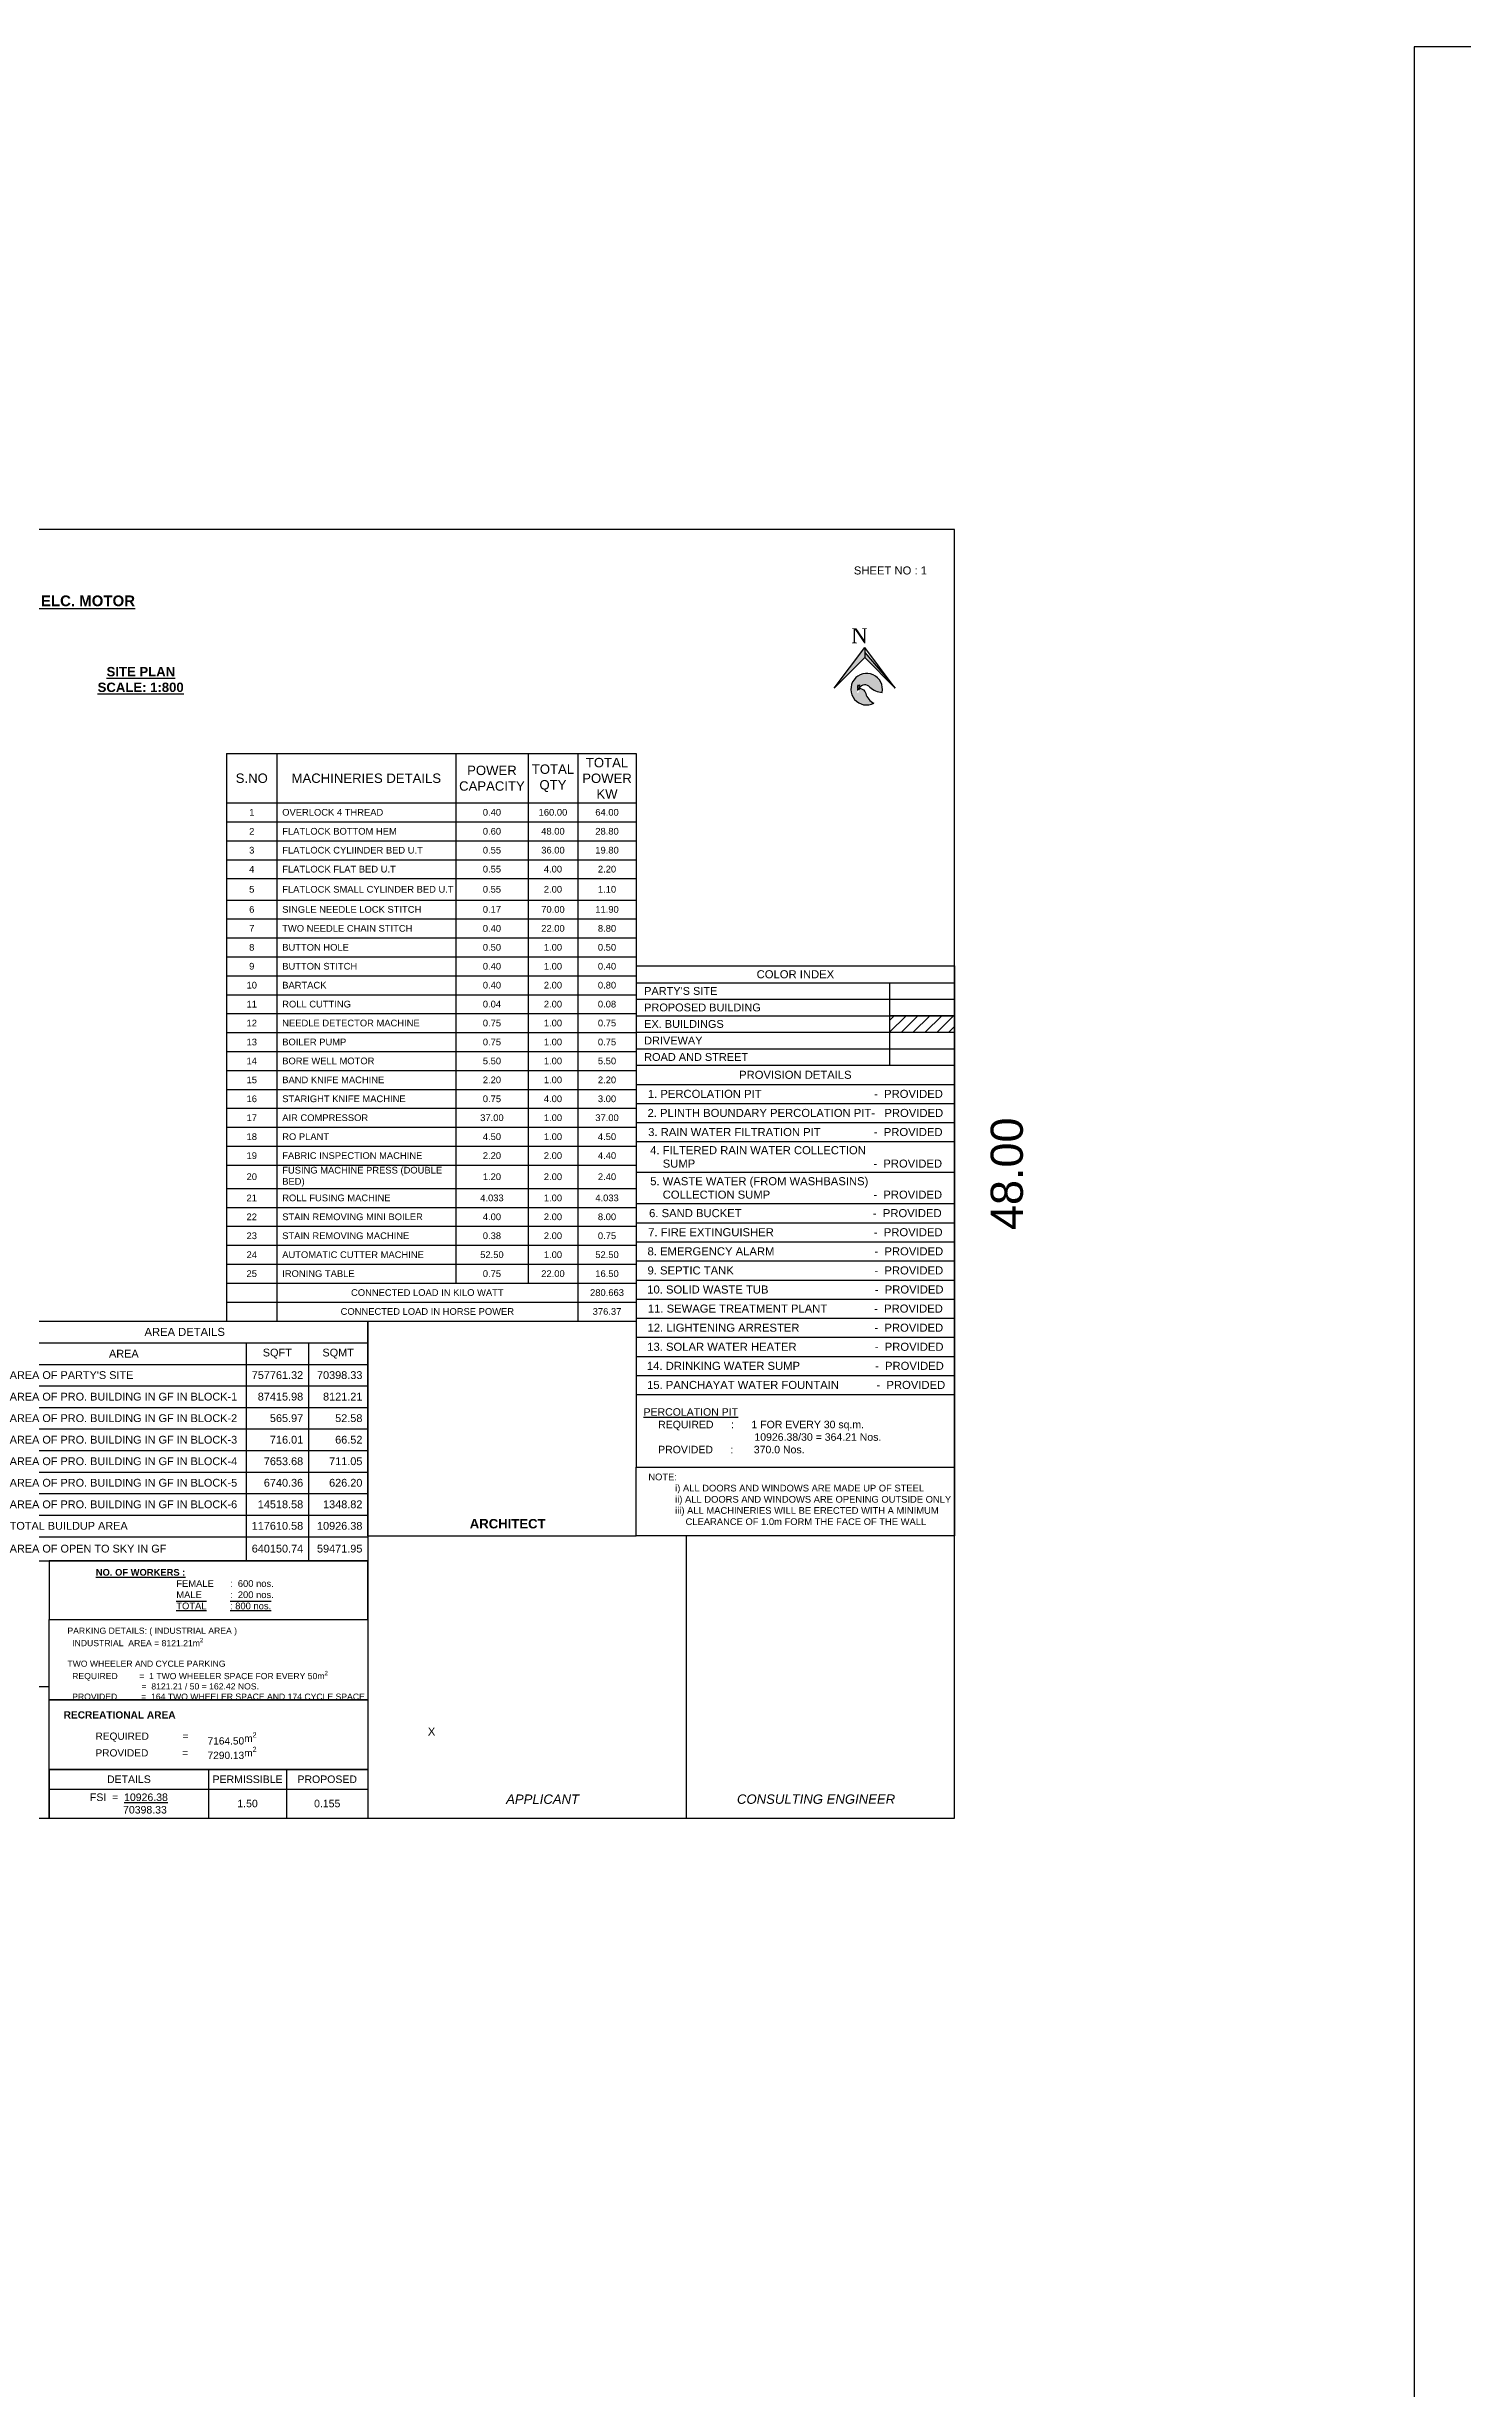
# Model space of a CAD drawing. Header units: metres. Extents: x 3715 to 4596, y 2418 to 2709.
# Drawn here: x 3766.5 to 3819.2, y 2558.2 to 2645.4 of the extents above; entities that cross this region are included whole.
import ezdxf

# ---------------------------------------------------------------- set-up
doc = ezdxf.new("R2010")
doc.units = ezdxf.units.M
doc.header["$MEASUREMENT"] = 0
doc.styles.add('Annotative', font='arial.ttf')
doc.styles.get("Standard").update_dxf_attribs({"font": 'arial.ttf'})
doc.dimstyles.new('Copy of Standard road pattern', dxfattribs={"dimtxt": 1.2, "dimasz": 1.5, "dimexe": 0.18, "dimexo": 0.0625, "dimgap": 0.09, "dimtad": 0, "dimzin": 0, "dimdsep": 46, "dimtxsty": 'Standard', "dimcen": 0.09, "dimse1": 1, "dimse2": 1, "dimsd1": 1, "dimsd2": 1, "dimadec": 0, "dimazin": 0, "dimtfac": 1, "dimtofl": 0, "dimtmove": 2, "dimatfit": 3, "dimfxl": 0, "dimtolj": 1, "dimtzin": 0, "dimarcsym": 0})

# ---------------------------------------------------------------- blocks, each defined once
blk = doc.blocks.new('*T585')
at = {"color": 0, "linetype": 'ByBlock', "lineweight": -2}
for p, q in [((0, 0), (11.861, 0)), ((0, 0), (0, -3.701)), ((11.861, 0), (11.861, -3.701)), ((0, -0.626), (11.861, -0.626)), ((9.433, -0.626), (9.433, -3.701)), ((0, -1.241), (11.861, -1.241)), ((0, -1.856), (11.861, -1.856)), ((0, -2.471), (11.861, -2.471)), ((0, -3.086), (11.861, -3.086)), ((0, -3.701), (11.861, -3.701))]:
    blk.add_line(p, q, dxfattribs=at)
at = {"color": 0}
for s, insert, char_height, width, attachment_point in [("{\\fArial Baltic|b0|i0|c0|p34;  \\fArial Baltic|b0|i0|c186|p34;PARTY'S SITE}", (0.07, -0.934), 0.2916, 9.29352, 4), ('COLOR INDEX ', (5.931, -0.313), 0.3, 11.72129, 5), ('{\\fArial Baltic|b0|i0|c0|p34;  \\fArial Baltic|b0|i0|c186|p34;PROPOSED }BUILDING', (0.07, -1.549), 0.2916, 9.29352, 4), ('  EX. BUILDINGS', (0.07, -2.164), 0.2916, 9.29352, 4), ('  DRIVEWAY', (0.07, -2.779), 0.2916, 9.29352, 4), ('  ROAD AND STREET', (0.07, -3.394), 0.2916, 9.29352, 4)]:
    blk.add_mtext(s, dxfattribs=dict(at, insert=insert, char_height=char_height, width=width, attachment_point=attachment_point))
blk = doc.blocks.new('*D586')
at = {"color": 0, "insert": (3758.931, 2629.119), "char_height": 1.2, "attachment_point": 5}
blk.add_mtext('\\A1;82.71', dxfattribs=at)
blk = doc.blocks.new('*D587')
at = {"color": 0, "insert": (3802.236, 2603.46), "char_height": 1.2, "attachment_point": 5, "rotation": 90}
blk.add_mtext('\\A1;48.00', dxfattribs=at)
blk = doc.blocks.new('*T588')
at = {"color": 0, "linetype": 'ByBlock', "lineweight": -2}
for p, q in [((0, 0), (11.865, 0)), ((0, 0), (0, -1.806)), ((5.933, 0), (5.933, -1.806)), ((8.842, 0), (8.842, -1.806)), ((11.865, 0), (11.865, -1.806)), ((0, -0.727), (11.865, -0.727)), ((0, -1.806), (11.865, -1.806))]:
    blk.add_line(p, q, dxfattribs=at)
at = {"color": 0, "char_height": 0.28, "attachment_point": 5}
for s, insert, width in [('DETAILS', (2.966, -0.363), 5.81269), ('PERMISSIBLE', (7.387, -0.363), 2.78905), ('PROPOSED', (10.354, -0.363), 2.90364), ('FSI  =  {\\L10926.38\\P}           70398.33', (2.966, -1.267), 5.81269), ('1.50', (7.387, -1.267), 2.78905), ('0.155', (10.354, -1.267), 2.90364)]:
    blk.add_mtext(s, dxfattribs=dict(at, insert=insert, width=width))
blk = doc.blocks.new('*T589')
at = {"color": 0, "linetype": 'ByBlock', "lineweight": -2}
for p, q in [((0, 0), (11.865, 0)), ((0, 0), (0, -12.266)), ((11.865, 0), (11.865, -12.266)), ((0, -0.711), (11.865, -0.711)), ((0, -1.422), (11.865, -1.422)), ((0, -2.133), (11.865, -2.133)), ((0, -2.844), (11.865, -2.844)), ((0, -3.986), (11.865, -3.986)), ((0, -5.155), (11.865, -5.155)), ((0, -5.866), (11.865, -5.866)), ((0, -6.577), (11.865, -6.577)), ((0, -7.288), (11.865, -7.288)), ((0, -7.999), (11.865, -7.999)), ((0, -8.71), (11.865, -8.71)), ((0, -9.422), (11.865, -9.422)), ((0, -10.133), (11.865, -10.133)), ((0, -10.844), (11.865, -10.844)), ((0, -11.555), (11.865, -11.555)), ((0, -12.266), (11.865, -12.266))]:
    blk.add_line(p, q, dxfattribs=at)
at = {"color": 0, "char_height": 0.3, "width": 11.74538}
for s, insert, attachment_point in [('PROVISION DETAILS', (5.933, -0.356), 5), ('{\\C256;2. PLINTH BOUNDARY PERCOLATION PIT-   PROVIDED}', (5.933, -1.778), 5), ('{\\C256;1. PERCOLATION PIT                                    -  PROVIDED}', (5.933, -1.067), 5), ('{\\C256;3. RAIN WATER FILTRATION PIT                 -  PROVIDED}', (5.933, -2.489), 5), ('{\\C256;    4. FILTERED RAIN WATER COLLECTION \\P        SUMP                                                         -  PROVIDED}', (0.06, -3.415), 4), ('{\\fArial Baltic|b0|i0|c0|p34;\\C256;    \\fArial Baltic|b0|i0|c186|p34;5. WASTE WATER (FROM WASHBASINS)\\fArial Baltic|b0|i0|c0|p34; \\P        \\fArial Baltic|b0|i0|c186|p34;COLLECTION\\fArial Baltic|b0|i0|c0|p34; \\fArial Baltic|b0|i0|c186|p34;SUMP\\fArial Baltic|b0|i0|c0|p34;                                 \\fArial|b0|i0|c0|p34;-  PROVIDED}', (0.06, -4.571), 4), ('{\\fArial Baltic|b0|i0|c186|p34;\\C256;7. FIRE EXTINGUISHER\\fArial Baltic|b0|i0|c0|p34;                                \\fArial|b0|i0|c0|p34;-  PROVIDED}', (5.933, -6.221), 5), ('{\\fArial Baltic|b0|i0|c186|p34;\\C256;6. SAND BUCKET\\fArial Baltic|b0|i0|c0|p34;                                          \\fArial|b0|i0|c0|p34;-  PROVIDED}', (5.933, -5.51), 5), ('{\\C256;8. EMERGENCY ALARM                                -  PROVIDED}', (5.933, -6.933), 5), ('{\\C256;9. SEPTIC TANK                                             -  PROVIDED}', (5.933, -7.644), 5), ('{\\C256;10. SOLID WASTE TUB                                  -  PROVIDED}', (5.933, -8.355), 5), ('{\\fArial Baltic|b0|i0|c186|p34;\\C256;1\\fArial|b0|i0|c0|p34;1. SEWAGE TREATMENT PLANT               -  PROVIDED}', (5.933, -9.066), 5), ('{\\C256;13. SOLAR WATER HEATER                         -  PROVIDED}', (5.933, -10.488), 5), ('{\\C256;12. LIGHTENING ARRESTER                        -  PROVIDED}', (5.933, -9.777), 5), ('{\\C256;14. DRINKING WATER SUMP                        -  PROVIDED}', (5.933, -11.199), 5), ('{\\fArial Baltic|b0|i0|c0|p34;\\C256;   \\fArial Baltic|b0|i0|c186|p34;1\\fArial Baltic|b0|i0|c0|p34;5\\fArial Baltic|b0|i0|c186|p34;. \\fArial|b0|i0|c0|p34;PANCHAYAT\\fArial Baltic|b0|i0|c186|p34; WATER FOUNTAIN\\fArial Baltic|b0|i0|c0|p34;            \\fArial|b0|i0|c0|p34;-  PROVIDED}', (0.06, -11.91), 4)]:
    blk.add_mtext(s, dxfattribs=dict(at, insert=insert, attachment_point=attachment_point))
blk = doc.blocks.new('*T590')
at = {"color": 0, "linetype": 'ByBlock', "lineweight": -2}
for p, q in [((0, 0), (11.865, 0)), ((0, 0), (0, -2.701)), ((11.865, 0), (11.865, -2.701)), ((0, -2.701), (11.865, -2.701))]:
    blk.add_line(p, q, dxfattribs=at)
at = {"color": 0, "insert": (0.06, -1.351), "char_height": 0.28, "width": 11.74538, "attachment_point": 4}
blk.add_mtext('  {\\LPERCOLATION PIT\\P}       REQUIRED      :      1 FOR EVERY 30 sq.m.\\P                                        10926.38/30 = 364.21 Nos.\\P       PROVIDED      :       370.0 Nos.', dxfattribs=at)
blk = doc.blocks.new('*T591')
at = {"color": 0, "linetype": 'ByBlock', "lineweight": -2}
for p, q in [((0, 0), (13.64, 0)), ((0, 0), (0, -8.928)), ((13.64, 0), (13.64, -8.928)), ((0, -0.814), (13.64, -0.814)), ((9.104, -0.814), (9.104, -8.928)), ((11.434, -0.814), (11.434, -8.928)), ((0, -1.616), (13.64, -1.616)), ((0, -2.418), (13.64, -2.418)), ((0, -3.22), (13.64, -3.22)), ((0, -4.022), (13.64, -4.022)), ((0, -4.825), (13.64, -4.825)), ((0, -5.627), (13.64, -5.627)), ((0, -6.429), (13.64, -6.429)), ((0, -7.231), (13.64, -7.231)), ((0, -8.034), (13.64, -8.034)), ((0, -8.928), (13.64, -8.928))]:
    blk.add_line(p, q, dxfattribs=at)
at = {"color": 0, "insert": (6.82, -0.407), "char_height": 0.29896, "width": 13.52092, "attachment_point": 5}
blk.add_mtext('AREA DETAILS', dxfattribs=at)
at = {"color": 0, "style": 'Annotative'}
for s, insert, char_height, width, attachment_point in [('{\\fArial Baltic|b0|i0|c186|p34;A}REA', (4.552, -1.215), 0.29041, 8.98465, 5), ('SQFT', (10.269, -1.215), 0.2904, 2.20989, 5), ('SQMT', (12.537, -1.215), 0.2904, 2.08726, 5), ("{\\fArial Baltic|b0|i0|c186|p34;AREA\\fArial Baltic|b0|i0|c0|p34; OF PARTY'S SITE}", (0.3, -2.017), 0.29041, 8.50421, 4), ('757761.32', (11.234, -2.017), 0.2904, 1.92945, 6), ('70398.33', (13.44, -2.017), 0.2904, 1.80681, 6), ('AREA OF PRO. BUILDING IN GF IN BLOCK-1', (0.3, -2.819), 0.29041, 8.50421, 4), ('AREA OF PRO. BUILDING IN GF IN BLOCK-2', (0.3, -3.621), 0.29041, 8.50421, 4), ('87415.98', (11.234, -2.819), 0.2904, 1.92945, 6), ('565.97', (11.234, -3.621), 0.2904, 1.92945, 6), ('8121.21', (13.44, -2.819), 0.2904, 1.80681, 6), ('52.58', (13.44, -3.621), 0.2904, 1.80681, 6), ('AREA OF PRO. BUILDING IN GF IN BLOCK-3', (0.3, -4.424), 0.29041, 8.50421, 4), ('716.01', (11.234, -4.424), 0.2904, 1.92945, 6), ('66.52', (13.44, -4.424), 0.2904, 1.80681, 6), ('AREA OF PRO. BUILDING IN GF IN BLOCK-4', (0.3, -5.226), 0.29041, 8.50421, 4), ('7653.68', (11.234, -5.226), 0.2904, 1.92945, 6), ('711.05', (13.44, -5.226), 0.2904, 1.80681, 6), ('AREA OF PRO. BUILDING IN GF IN BLOCK-5', (0.3, -6.028), 0.29041, 8.50421, 4), ('6740.36', (11.234, -6.028), 0.2904, 1.92945, 6), ('626.20', (13.44, -6.028), 0.2904, 1.80681, 6), ('AREA OF PRO. BUILDING IN GF IN BLOCK-6', (0.3, -6.83), 0.29041, 8.50421, 4), ('14518.58', (11.234, -6.83), 0.2904, 1.92945, 6), ('1348.82', (13.44, -6.83), 0.2904, 1.80681, 6), ('TOTAL BUILDUP AREA', (0.3, -7.632), 0.29041, 8.50421, 4), ('117610.58', (11.234, -7.632), 0.2904, 1.92945, 6), ('10926.38', (13.44, -7.632), 0.2904, 1.80681, 6), ('AREA OF OPEN TO SKY IN GF', (0.3, -8.481), 0.29041, 8.50421, 4), ('640150.74', (11.234, -8.481), 0.2904, 1.92945, 6), ('59471.95', (13.44, -8.481), 0.2904, 1.80681, 6)]:
    blk.add_mtext(s, dxfattribs=dict(at, insert=insert, char_height=char_height, width=width, attachment_point=attachment_point))
blk = doc.blocks.new('*T592')
at = {"color": 0, "linetype": 'ByBlock', "lineweight": -2}
for p, q in [((0, 0), (15.259, 0)), ((0, 0), (0, -1.835)), ((1.871, 0), (1.871, -1.835)), ((8.536, 0), (8.536, -1.835)), ((11.231, 0), (11.231, -1.835)), ((13.083, 0), (13.083, -1.835)), ((15.259, 0), (15.259, -1.835)), ((0, -1.835), (15.259, -1.835))]:
    blk.add_line(p, q, dxfattribs=at)
at = {"linetype": 'ByBlock', "lineweight": -2}
for p, q in [((0, -1.835), (0, -21.135)), ((0, -2.54), (15.259, -2.54)), ((1.871, -1.835), (1.871, -21.135)), ((8.536, -1.835), (8.536, -19.724)), ((11.231, -1.835), (11.231, -19.724)), ((13.083, -1.835), (13.083, -21.135)), ((15.259, -1.835), (15.259, -21.135)), ((0, -3.245), (15.259, -3.245)), ((0, -3.951), (15.259, -3.951)), ((0, -4.656), (15.259, -4.656)), ((0, -5.452), (15.259, -5.452)), ((0, -6.157), (15.259, -6.157)), ((0, -6.863), (15.259, -6.863)), ((0, -7.568), (15.259, -7.568)), ((0, -8.274), (15.259, -8.274)), ((0, -8.979), (15.259, -8.979)), ((0, -9.684), (15.259, -9.684)), ((0, -10.39), (15.259, -10.39)), ((0, -11.095), (15.259, -11.095)), ((0, -11.801), (15.259, -11.801)), ((0, -12.506), (15.259, -12.506)), ((0, -13.212), (15.259, -13.212)), ((0, -13.917), (15.259, -13.917)), ((0, -14.623), (15.259, -14.623)), ((0, -15.328), (15.259, -15.328)), ((0, -16.197), (15.259, -16.197)), ((0, -16.902), (15.259, -16.902)), ((0, -17.608), (15.259, -17.608)), ((0, -18.313), (15.259, -18.313)), ((0, -19.019), (15.259, -19.019)), ((0, -19.724), (15.259, -19.724)), ((0, -20.43), (15.259, -20.43)), ((0, -21.135), (15.259, -21.135))]:
    blk.add_line(p, q, dxfattribs=at)
at = {"color": 0}
for s, insert, char_height, width, attachment_point in [('{\\C7;S.NO}', (0.936, -0.917), 0.35, 1.75139, 5), ('{\\C7;MACHINERIES DETAILS}', (5.204, -0.917), 0.35, 6.54499, 5), ('{\\C7;POWER CAPACITY}', (9.884, -0.917), 0.35, 2.57437, 5), ('{\\C7;TOTAL QTY}', (12.157, -0.917), 0.35, 1.73191, 5), ('{\\C7;TOTAL \\PPOWER KW}', (14.171, -0.917), 0.35, 2.05593, 5), ('{\\fArial|b0|i0|c0;\\C7;1', (0.936, -2.187), 0.25, 1.75139, 5), ('{\\fArial|b0|i0|c0;\\C7;OVERLOCK 4 THREAD', (2.071, -2.187), 0.25, 6.26499, 4), ('{\\fArial|b0|i0|c0;\\C7;0.40', (9.884, -2.187), 0.25, 2.57437, 5), ('{\\fArial|b0|i0|c0;\\C7;160.00', (12.157, -2.187), 0.25, 1.73191, 5), ('64.00', (14.171, -2.187), 0.25, 2.05593, 5), ('{\\fArial|b0|i0|c0;\\C7;3', (0.936, -3.598), 0.25, 1.75139, 5), ('{\\fArial|b0|i0|c0;\\C7;2', (0.936, -2.893), 0.25, 1.75139, 5), ('{\\fArial|b0|i0|c0;\\C7;FLATLOCK BOTTOM HEM', (2.071, -2.893), 0.25, 6.26499, 4), ('{\\fArial|b0|i0|c0;\\C7;FLATLOCK CYLIINDER BED U.T', (2.071, -3.598), 0.25, 6.26499, 4), ('{\\fArial|b0|i0|c0;\\C7;0.60', (9.884, -2.893), 0.25, 2.57437, 5), ('{\\fArial|b0|i0|c0;\\C7;0.55', (9.884, -3.598), 0.25, 2.57437, 5), ('{\\fArial|b0|i0|c0;\\C7;48.00', (12.157, -2.893), 0.25, 1.73191, 5), ('{\\fArial|b0|i0|c0;\\C7;36.00', (12.157, -3.598), 0.25, 1.73191, 5), ('28.80', (14.171, -2.893), 0.25, 2.05593, 5), ('19.80', (14.171, -3.598), 0.25, 2.05593, 5), ('{\\fArial|b0|i0|c0;\\C7;4', (0.936, -4.304), 0.25, 1.75139, 5), ('{\\fArial|b0|i0|c0;\\C7;FLATLOCK FLAT BED U.T', (2.071, -4.304), 0.25, 6.26499, 4), ('{\\fArial|b0|i0|c0;\\C7;0.55', (9.884, -4.304), 0.25, 2.57437, 5), ('{\\fArial|b0|i0|c0;\\C7;4.00', (12.157, -4.304), 0.25, 1.73191, 5), ('2.20', (14.171, -4.304), 0.25, 2.05593, 5), ('{\\fArial|b0|i0|c0;\\C7;5', (0.936, -5.054), 0.25, 1.75139, 5), ('{\\fArial|b0|i0|c0;\\C7;FLATLOCK SMALL CYLINDER BED U.T', (2.071, -5.054), 0.25, 6.26499, 4), ('{\\fArial|b0|i0|c0;\\C7;0.55', (9.884, -5.054), 0.25, 2.57437, 5), ('{\\fArial|b0|i0|c0;\\C7;2.00', (12.157, -5.054), 0.25, 1.73191, 5), ('1.10', (14.171, -5.054), 0.25, 2.05593, 5), ('{\\fArial|b0|i0|c0;\\C7;6', (0.936, -5.804), 0.25, 1.75139, 5), ('{\\fArial|b0|i0|c0;\\C7;SINGLE NEEDLE LOCK STITCH', (2.071, -5.804), 0.25, 6.26499, 4), ('{\\fArial|b0|i0|c0;\\C7;0.17', (9.884, -5.804), 0.25, 2.57437, 5), ('{\\fArial|b0|i0|c0;\\C7;70.00', (12.157, -5.804), 0.25, 1.73191, 5), ('11.90', (14.171, -5.804), 0.25, 2.05593, 5), ('{\\fArial|b0|i0|c0;\\C7;7', (0.936, -6.51), 0.25, 1.75139, 5), ('{\\fArial|b0|i0|c0;\\C7;TWO NEEDLE CHAIN STITCH', (2.071, -6.51), 0.25, 6.26499, 4), ('{\\fArial|b0|i0|c0;\\C7;0.40', (9.884, -6.51), 0.25, 2.57437, 5), ('{\\fArial|b0|i0|c0;\\C7;22.00', (12.157, -6.51), 0.25, 1.73191, 5), ('8.80', (14.171, -6.51), 0.25, 2.05593, 5), ('{\\fArial|b0|i0|c0;\\C7;8', (0.936, -7.215), 0.25, 1.75139, 5), ('{\\fArial|b0|i0|c0;\\C7;9', (0.936, -7.921), 0.25, 1.75139, 5), ('{\\fArial|b0|i0|c0;\\C7;BUTTON HOLE', (2.071, -7.215), 0.25, 6.26499, 4), ('{\\fArial|b0|i0|c0;\\C7;BUTTON STITCH', (2.071, -7.921), 0.25, 6.26499, 4), ('{\\fArial|b0|i0|c0;\\C7;0.50', (9.884, -7.215), 0.25, 2.57437, 5), ('{\\fArial|b0|i0|c0;\\C7;0.40', (9.884, -7.921), 0.25, 2.57437, 5), ('{\\fArial|b0|i0|c0;\\C7;1.00', (12.157, -7.215), 0.25, 1.73191, 5), ('{\\fArial|b0|i0|c0;\\C7;1.00', (12.157, -7.921), 0.25, 1.73191, 5), ('0.50', (14.171, -7.215), 0.25, 2.05593, 5), ('0.40', (14.171, -7.921), 0.25, 2.05593, 5), ('{\\fArial|b0|i0|c0;\\C7;10', (0.936, -8.626), 0.25, 1.75139, 5), ('{\\fArial|b0|i0|c0;\\C7;BARTACK', (2.071, -8.626), 0.25, 6.26499, 4), ('{\\fArial|b0|i0|c0;\\C7;0.40', (9.884, -8.626), 0.25, 2.57437, 5), ('{\\fArial|b0|i0|c0;\\C7;2.00', (12.157, -8.626), 0.25, 1.73191, 5), ('0.80', (14.171, -8.626), 0.25, 2.05593, 5), ('{\\fArial|b0|i0|c0;\\C7;11', (0.936, -9.332), 0.25, 1.75139, 5), ('{\\fArial|b0|i0|c0;\\C7;ROLL CUTTING', (2.071, -9.332), 0.25, 6.26499, 4), ('{\\fArial|b0|i0|c0;\\C7;0.04', (9.884, -9.332), 0.25, 2.57437, 5), ('{\\fArial|b0|i0|c0;\\C7;2.00', (12.157, -9.332), 0.25, 1.73191, 5), ('0.08', (14.171, -9.332), 0.25, 2.05593, 5), ('{\\fArial|b0|i0|c0;\\C7;12', (0.936, -10.037), 0.25, 1.75139, 5), ('{\\fArial|b0|i0|c0;\\C7;NEEDLE DETECTOR MACHINE', (2.071, -10.037), 0.25, 6.26499, 4), ('{\\fArial|b0|i0|c0;\\C7;0.75', (9.884, -10.037), 0.25, 2.57437, 5), ('{\\fArial|b0|i0|c0;\\C7;1.00', (12.157, -10.037), 0.25, 1.73191, 5), ('0.75', (14.171, -10.037), 0.25, 2.05593, 5), ('{\\fArial|b0|i0|c0;\\C7;13', (0.936, -10.743), 0.25, 1.75139, 5), ('{\\fArial|b0|i0|c0;\\C7;14', (0.936, -11.448), 0.25, 1.75139, 5), ('{\\fArial|b0|i0|c0;\\C7;BOILER PUMP', (2.071, -10.743), 0.25, 6.26499, 4), ('{\\fArial|b0|i0|c0;\\C7;BORE WELL MOTOR', (2.071, -11.448), 0.25, 6.26499, 4), ('{\\fArial|b0|i0|c0;\\C7;0.75', (9.884, -10.743), 0.25, 2.57437, 5), ('{\\fArial|b0|i0|c0;\\C7;5.50', (9.884, -11.448), 0.25, 2.57437, 5), ('{\\fArial|b0|i0|c0;\\C7;1.00', (12.157, -10.743), 0.25, 1.73191, 5), ('{\\fArial|b0|i0|c0;\\C7;1.00', (12.157, -11.448), 0.25, 1.73191, 5), ('0.75', (14.171, -10.743), 0.25, 2.05593, 5), ('5.50', (14.171, -11.448), 0.25, 2.05593, 5), ('{\\fArial|b0|i0|c0;\\C7;15', (0.936, -12.154), 0.25, 1.75139, 5), ('{\\fArial|b0|i0|c0;\\C7;BAND KNIFE MACHINE', (2.071, -12.154), 0.25, 6.26499, 4), ('{\\fArial|b0|i0|c0;\\C7;2.20', (9.884, -12.154), 0.25, 2.57437, 5), ('{\\fArial|b0|i0|c0;\\C7;1.00', (12.157, -12.154), 0.25, 1.73191, 5), ('2.20', (14.171, -12.154), 0.25, 2.05593, 5), ('{\\fArial|b0|i0|c0;\\C7;16', (0.936, -12.859), 0.25, 1.75139, 5), ('{\\fArial|b0|i0|c0;\\C7;STARIGHT KNIFE MACHINE', (2.071, -12.859), 0.25, 6.26499, 4), ('{\\fArial|b0|i0|c0;\\C7;0.75', (9.884, -12.859), 0.25, 2.57437, 5), ('{\\fArial|b0|i0|c0;\\C7;4.00', (12.157, -12.859), 0.25, 1.73191, 5), ('3.00', (14.171, -12.859), 0.25, 2.05593, 5), ('{\\fArial|b0|i0|c0;\\C7;17', (0.936, -13.564), 0.25, 1.75139, 5), ('{\\fArial|b0|i0|c0;\\C7;AIR COMPRESSOR', (2.071, -13.564), 0.25, 6.26499, 4), ('{\\fArial|b0|i0|c0;\\C7;37.00', (9.884, -13.564), 0.25, 2.57437, 5), ('{\\fArial|b0|i0|c0;\\C7;1.00', (12.157, -13.564), 0.25, 1.73191, 5), ('37.00', (14.171, -13.564), 0.25, 2.05593, 5), ('{\\fArial|b0|i0|c0;\\C7;18', (0.936, -14.27), 0.25, 1.75139, 5), ('{\\fArial|b0|i0|c0;\\C7;RO PLANT', (2.071, -14.27), 0.25, 6.26499, 4), ('{\\fArial|b0|i0|c0;\\C7;4.50', (9.884, -14.27), 0.25, 2.57437, 5), ('{\\fArial|b0|i0|c0;\\C7;1.00', (12.157, -14.27), 0.25, 1.73191, 5), ('4.50', (14.171, -14.27), 0.25, 2.05593, 5), ('{\\fArial|b0|i0|c0;\\C7;20', (0.936, -15.762), 0.25, 1.75139, 5), ('{\\fArial|b0|i0|c0;\\C7;19', (0.936, -14.975), 0.25, 1.75139, 5), ('{\\fArial|b0|i0|c0;\\C7;FABRIC INSPECTION MACHINE', (2.071, -14.975), 0.25, 6.26499, 4), ('{\\fArial|b0|i0|c0;\\C7;FUSING MACHINE PRESS (DOUBLE BED)', (2.071, -15.762), 0.25, 6.26499, 4), ('{\\fArial|b0|i0|c0;\\C7;2.20', (9.884, -14.975), 0.25, 2.57437, 5), ('{\\fArial|b0|i0|c0;\\C7;1.20', (9.884, -15.762), 0.25, 2.57437, 5), ('{\\fArial|b0|i0|c0;\\C7;2.00', (12.157, -14.975), 0.25, 1.73191, 5), ('{\\fArial|b0|i0|c0;\\C7;2.00', (12.157, -15.762), 0.25, 1.73191, 5), ('4.40', (14.171, -14.975), 0.25, 2.05593, 5), ('2.40', (14.171, -15.762), 0.25, 2.05593, 5), ('{\\fArial|b0|i0|c0;\\C7;21', (0.936, -16.55), 0.25, 1.75139, 5), ('{\\fArial|b0|i0|c0;\\C7;ROLL FUSING MACHINE', (2.071, -16.55), 0.25, 6.26499, 4), ('{\\fArial|b0|i0|c0;\\C7;4.033', (9.884, -16.55), 0.25, 2.57437, 5), ('{\\fArial|b0|i0|c0;\\C7;1.00', (12.157, -16.55), 0.25, 1.73191, 5), ('4.033', (14.171, -16.55), 0.25, 2.05593, 5), ('{\\fArial|b0|i0|c0;\\C7;22', (0.936, -17.255), 0.25, 1.75139, 5), ('{\\fArial|b0|i0|c0;\\C7;STAIN REMOVING MINI BOILER', (2.071, -17.255), 0.25, 6.26499, 4), ('{\\fArial|b0|i0|c0;\\C7;4.00', (9.884, -17.255), 0.25, 2.57437, 5), ('{\\fArial|b0|i0|c0;\\C7;2.00', (12.157, -17.255), 0.25, 1.73191, 5), ('8.00', (14.171, -17.255), 0.25, 2.05593, 5), ('{\\fArial|b0|i0|c0;\\C7;23', (0.936, -17.961), 0.25, 1.75139, 5), ('{\\fArial|b0|i0|c0;\\C7;STAIN REMOVING MACHINE', (2.071, -17.961), 0.25, 6.26499, 4), ('{\\fArial|b0|i0|c0;\\C7;0.38', (9.884, -17.961), 0.25, 2.57437, 5), ('{\\fArial|b0|i0|c0;\\C7;2.00', (12.157, -17.961), 0.25, 1.73191, 5), ('0.75', (14.171, -17.961), 0.25, 2.05593, 5), ('{\\fArial|b0|i0|c0;\\C7;24', (0.936, -18.666), 0.25, 1.75139, 5), ('{\\fArial|b0|i0|c0;\\C7;AUTOMATIC CUTTER MACHINE', (2.071, -18.666), 0.25, 6.26499, 4), ('{\\fArial|b0|i0|c0;\\C7;52.50', (9.884, -18.666), 0.25, 2.57437, 5), ('{\\fArial|b0|i0|c0;\\C7;1.00', (12.157, -18.666), 0.25, 1.73191, 5), ('52.50', (14.171, -18.666), 0.25, 2.05593, 5), ('{\\fArial|b0|i0|c0;\\C7;25', (0.936, -19.371), 0.25, 1.75139, 5), ('{\\fArial|b0|i0|c0;\\C7;IRONING TABLE', (2.071, -19.371), 0.25, 6.26499, 4), ('{\\fArial|b0|i0|c0;\\C7;CONNECTED LOAD IN KILO WATT', (7.477, -20.077), 0.25, 11.09126, 5), ('{\\fArial|b0|i0|c0;\\C7;0.75', (9.884, -19.371), 0.25, 2.57437, 5), ('{\\fArial|b0|i0|c0;\\C7;22.00', (12.157, -19.371), 0.25, 1.73191, 5), ('280.663', (14.171, -20.077), 0.25, 2.05593, 5), ('16.50', (14.171, -19.371), 0.25, 2.05593, 5), ('{\\fArial|b0|i0|c0;\\C7;', (0.936, -20.077), 0.25, 1.75139, 5), ('{\\fArial|b0|i0|c0;\\C7;', (0.936, -20.782), 0.25, 1.75139, 5), ('{\\fArial|b0|i0|c0;\\C7;CONNECTED LOAD IN HORSE POWER', (7.477, -20.782), 0.25, 11.09126, 5), ('376.37', (14.171, -20.782), 0.25, 2.05593, 5)]:
    blk.add_mtext(s, dxfattribs=dict(at, insert=insert, char_height=char_height, width=width, attachment_point=attachment_point))

msp = doc.modelspace()

# ---------------------------------------------------------------- hatches: boundary and pattern name
h = msp.add_hatch(color=256)
h.paths.add_polyline_path([(3795.80072, 2621.55174), (3796.93714, 2622.68901), (3796.93714, 2623.05992)])
h.paths.add_polyline_path([(3798.07357, 2621.55174), (3796.93714, 2622.87446), (3796.93714, 2622.68901)])
msp.add_hatch(color=256).paths.add_polyline_path([(3796.66122, 2621.46555, -0.17334674), (3796.68257, 2621.549, -0.26415952), (3796.68924, 2621.67522, -0.70850376), (3796.7452, 2621.67647, 0.3232033), (3796.73681, 2621.54763, -0.52211637), (3797.13055, 2621.58541, 0.1795812), (3797.58419, 2621.39329, 4.41027122), (3797.27823, 2620.98845, -0.20660497), (3796.9728, 2621.35261, 0.32674051), (3796.73681, 2621.54763, 0.15758842), (3796.7118, 2621.48457, -0.10064582), (3796.7194, 2621.35002, 0.36439412), (3796.68607, 2621.40974, -0.16954522), (3796.66821, 2621.37251, 0.1092233), (3796.65521, 2621.34634, -0.08894645)])
h = msp.add_hatch()
h.set_pattern_fill('ANSI31', color=256, scale=2.5, style=0)
h.set_pattern_definition([(45, (2132.36985, 745.69197), (-0.22097087, 0.22097087), [])])
h.paths.add_polyline_path([(3797.85575, 2609.3467), (3797.85575, 2608.73167), (3800.28353, 2608.73167), (3800.28353, 2609.3467)])

# ---------------------------------------------------------------- linework, layer by layer
for p, q in [((3795.80072, 2621.55174), (3796.93714, 2623.05992)), ((3796.93714, 2623.05992), (3796.93714, 2622.68901)), ((3798.07357, 2621.55174), (3796.93714, 2623.05992)), ((3795.80072, 2621.55174), (3796.93714, 2622.68901)), ((3796.93714, 2622.87446), (3798.07357, 2621.55174)), ((3798.07357, 2621.55174), (3796.93714, 2622.68901)), ((3778.42227, 2589.97511), (3778.42227, 2597.97511)), ((3778.42227, 2597.97511), (3788.41816, 2597.97511)), ((3778.42227, 2589.97511), (3778.42227, 2579.46012)), ((3778.42227, 2589.97511), (3788.42227, 2589.97511)), ((3790.28353, 2589.97511), (3790.28353, 2579.46012))]:
    msp.add_line(p, q)
for points in [[(3817.40443, 2497.39784), (3993.29629, 2497.39784), (3993.29629, 2645.44016), (3817.40443, 2645.44016)], [(3717.5784, 2579.46012), (3800.28353, 2579.46012), (3800.28353, 2627.46012), (3717.5784, 2627.46012)], [(3797.85575, 2608.73167), (3800.28353, 2608.73167), (3800.28353, 2609.3467), (3797.85575, 2609.3467)], [(3788.42227, 2592.53445), (3800.28353, 2592.53445), (3800.28353, 2589.97511), (3788.42227, 2589.97511)], [(3766.55689, 2586.85817), (3778.42227, 2586.85817), (3778.42227, 2589.04677), (3766.55689, 2589.04677)], [(3778.42227, 2583.85845), (3766.55689, 2583.85845), (3766.55689, 2586.85817), (3778.42227, 2586.85817)], [(3766.55689, 2584.34241), (3763.40202, 2584.34241), (3763.40202, 2579.46012), (3766.55689, 2579.46012)], [(3778.42227, 2581.26644), (3766.55689, 2581.26644), (3766.55689, 2583.85845), (3778.42227, 2583.85845)]]:
    msp.add_lwpolyline(points, close=True)
for points in [[(3796.68257, 2621.549, 0.17334674), (3796.66122, 2621.46555, 0.17334674)], [(3796.68924, 2621.67522, 0.26415952), (3796.68257, 2621.549, 0.30954043)], [(3796.73681, 2621.54763, 0.15758842), (3796.7118, 2621.48457, 0.15758842)], [(3796.7452, 2621.67647, 0.32320331), (3796.73681, 2621.54763)], [(3797.13055, 2621.58541, 0.52211637), (3796.73681, 2621.54763, 1.7384779)], [(3796.73681, 2621.54763, -0.32674051), (3796.9728, 2621.35261, 0.20660497), (3797.27823, 2620.98845, 0.226604)], [(3797.13055, 2621.58541, 0.1795812), (3797.58419, 2621.39329, -1.00353969)]]:
    msp.add_lwpolyline(points, format="xyb")
msp.add_arc((3797.0078, 2621.51087), 0.58826, 348.4699713, 297.3682693)

# ---------------------------------------------------------------- block references
for name, p in [('*T592', (3773.16368, 2619.1102)), ('*T585', (3788.42227, 2611.20299)), ('*T589', (3788.41816, 2607.50161)), ('*T591', (3764.7818, 2597.97511)), ('*T590', (3788.41816, 2595.23561)), ('*T588', (3766.55689, 2581.26644))]:
    msp.add_blockref(name, p)

# ---------------------------------------------------------------- texts
at = {"attachment_point": 1}
for s, width, heights, insert, char_height in [('SHEET NO : 1', 3.2857577, [0], (3796.53026, 2626.08532), 0.3), ("\\A1;{\\fArial|b1|i0|c0|p34;\\LSITE PLAN SHOWING THE PROPOSED CONSTRUCTION OF INDUSTRIAL BUILDING FOR 'M/S OCTAVIAN GARMENTS PVT. LTD' & PROPOSED INSTALLATION OF 377.0 HP ELC. MOTOR  \\PBEARING S.NO : 60/3A, SIVAGNAPURAM ROAD, EPPODUMVENDRAN VILLAGE & PANCHAYAT, OTTAPIDARAM TALUK.\\H1.44331x; }", 566.1586123, [0], (3720.3465, 2625.00363), 0.4), ('NOTE:\\P^Ii) ALL DOORS AND WINDOWS ARE MADE UP OF STEEL\\P^Iii) ALL DOORS AND WINDOWS ARE OPENING OUTSIDE ONLY\\P^Iiii) ALL MACHINERIES WILL BE ERECTED WITH A MINIMUM  \\P^I    CLEARANCE OF 1.0m FORM THE FACE OF THE WALL', 132.4785859, [0], (3788.87291, 2592.29258), 0.25), ('{\\fArial|b1|i0|c0|p34;\\LNO. OF WORKERS :}\\P^I^I^IFEMALE^I:  600 nos.\\P^I^I^IMALE^I^I:  200 nos.\\P^I^I^I{\\L\\OTOTAL^I: 800 nos.} ', 106.1874414, [0], (3768.28944, 2588.7373), 0.25), ('\\A1;PARKING DETAILS: ( INDUSTRIAL AREA )\\P  INDUSTRIAL  AREA = 8121.21m{\\H0.7x;\\S2^ ;}  \\P\\PTWO WHEELER AND CYCLE PARKING\\P  REQUIRED         =  1 TWO WHEELER SPACE FOR EVERY 50m{\\H0.7x;\\S2^ ;}    \\P^I^I^I=  8121.21 / 50 = 162.42 NOS.\\P  PROVIDED          =  164 {\\H0.99998x;TWO WHEELER SPACE} AND 174 CYCLE SPACE', 90.8055053, [47.31819], (3767.23233, 2586.55349), 0.23), ('\\pt0;X', 2.2655914, [0], (3780.65833, 2582.83103), 0.3)]:
    msp.add_mtext_dynamic_manual_height_columns(s, width=width, gutter_width=1, heights=heights, dxfattribs=dict(at, insert=insert, char_height=char_height))
for s, insert, char_height, width in [('{\\fDutch801 XBd BT|b0|i0|c0|p18;\\W6.35945;  \\W1;N}', (3793.74128, 2623.78462), 0.5601789, 6.3433425), ('{\\fArial Baltic|b1|i0|c0|p34;\\W8.62011;\\L \\W1;SITE PLAN\\P{\\W6.162292; }SCALE: 1:800}', (3767.52098, 2622.34019), 0.35, 4.838807), ('{\\fArial Baltic|b0|i1|c0|p34;\\W7.34229;  \\W1;APPLICANT}', (3781.58245, 2580.33739), 0.35, 6.7529116), ('{\\fArial Baltic|b0|i1|c0|p34;\\W3.30585; \\W1;CONSULTING ENGINEER}', (3791.72646, 2580.33913), 0.35, 6.7529116)]:
    msp.add_mtext(s, dxfattribs=dict(at, insert=insert, char_height=char_height, width=width))
at = {"color": 7, "insert": (3782.22101, 2590.59952), "char_height": 0.35, "width": 3.8691501, "attachment_point": 1}
msp.add_mtext('{\\fArial Baltic|b1|i0|c0|p34;ARCHITECT }', dxfattribs=at)
at = {"color": 0, "char_height": 0.27}
for s, insert, width, attachment_point in [('{\\fArial Baltic|b1|i0|c0|p34;RECREATIONAL AREA}', (3767.09137, 2583.30041), 11.7247763, 4), ('REQUIRED            =', (3768.27749, 2582.47278), 5.1933504, 4), ('{\\fArial Baltic|b0|i0|c186|p34;PRO}VIDED            =', (3768.27749, 2581.88556), 5.1933504, 4), ('{\\fArial Baltic|b0|i0|c0|p34;7164.50\\A1;\\fArial|b0|i0|c0|p34;\\C256;m\\H0.7x;\\S2^ ;}', (3772.45401, 2582.6524), 6.390826, 1), ('7290.13{\\A1;\\C256;m\\H0.7x;\\S2^ ;}', (3772.45401, 2581.88556), 6.390826, 4)]:
    msp.add_mtext(s, dxfattribs=dict(at, insert=insert, width=width, attachment_point=attachment_point))

# ---------------------------------------------------------------- dimensions: what is measured, and where the dimension line sits
for p1, p2, distance, picture, middle in [((3717.5784, 2627.46012), (3800.28353, 2627.46012), 1.65927, '*D586', (3758.93096, 2629.11939)), ((3800.28353, 2627.46012), (3800.28353, 2579.46012), 1.95249, '*D587', (3802.23602, 2603.46012))]:
    dim = msp.add_aligned_dim(p1=p1, p2=p2, distance=distance, dimstyle='Copy of Standard road pattern')
    dim.commit()
    dim.dimension.update_dxf_attribs({"geometry": picture, "text_midpoint": middle})

doc.saveas('drawing.dxf')
